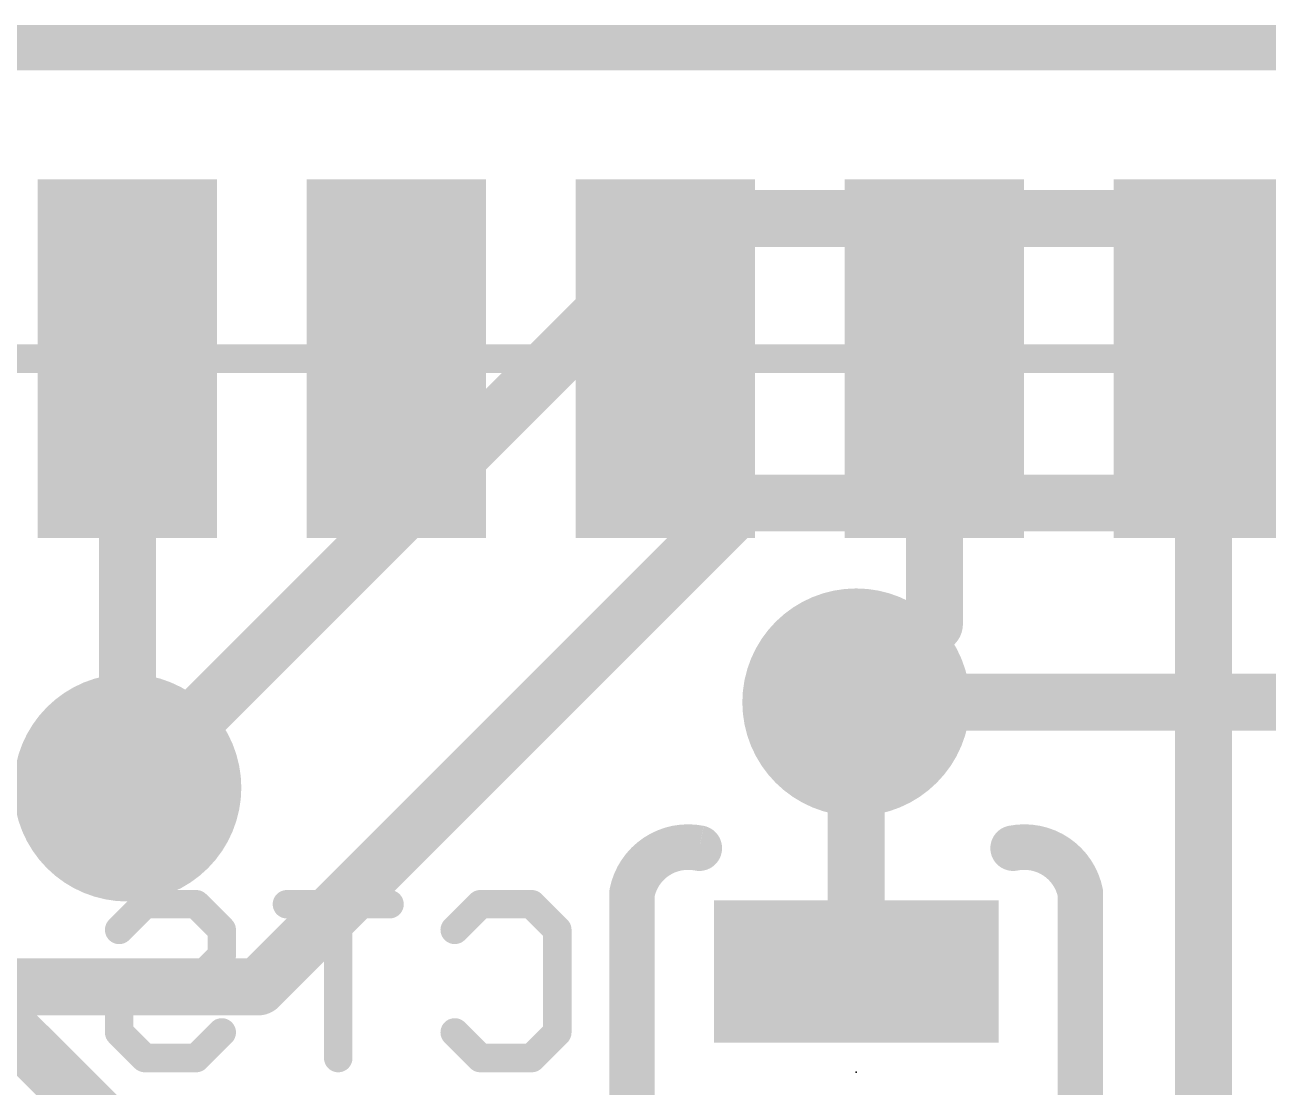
# Model space of a CAD drawing. Extents: x -0.1 to 42, y -11.4 to 16.1.
# Drawn here: x 15.34 to 20.89, y 11.36 to 16.1 of the extents above; entities that cross this region are included whole.
import ezdxf

# ---------------------------------------------------------------- set-up
doc = ezdxf.new("R2010")
doc.units = 0
for name, color, linetype in [('1', 12, 'CONTINUOUS'), ('16', 132, 'CONTINUOUS'), ('18', 110, 'CONTINUOUS'), ('20', 53, 'CONTINUOUS'), ('22', 40, 'CONTINUOUS'), ('24', 53, 'CONTINUOUS'), ('51', 53, 'CONTINUOUS')]:
    doc.layers.add(name, color=color, linetype=linetype)

# ---------------------------------------------------------------- blocks, each defined once
blk = doc.blocks.new('RECT')
blk.add_solid([(-0.5, -0.5), (0.5, -0.5), (-0.5, 0.5), (0.5, 0.5)])
blk = doc.blocks.new('ROUNDV')
at = {"const_width": 0.5}
blk.add_lwpolyline([(0, -0.25, 1), (0, 0.25, 1), (0, -0.25)], format="xyb", dxfattribs=at)

msp = doc.modelspace()

# ---------------------------------------------------------------- linework, layer by layer
at = {"layer": '1'}
for points, const_width in [([(41.91, 16.002), (6.731, 16.002)], 0.2032), ([(15.799, 14.614), (15.799, 12.7)], 0.254), ([(19.399, 13.43), (19.399, 14.614)], 0.254), ([(20.599, 10.16), (20.599, 14.614)], 0.254), ([(13.4, 13.5), (23.979, 2.921)], 0.254), ([(19.05, 13.081), (19.399, 13.43)], 0.254)]:
    msp.add_lwpolyline(points, dxfattribs=dict(at, const_width=const_width))
at = {"layer": '1', "const_width": 0.127}
for points in [[(15.8625, 14.614, 1), (15.7355, 14.614)], [(19.4625, 14.614, 1), (19.3355, 14.614)], [(20.6625, 14.614, 1), (20.5355, 14.614)], [(19.4439, 13.3851, 1), (19.3541, 13.4749)], [(19.3355, 13.43, 1), (19.4625, 13.43)], [(19.0051, 13.1259, 1), (19.0949, 13.0361)], [(15.7355, 12.7, 1), (15.8625, 12.7)]]:
    msp.add_lwpolyline(points, format="xyb", dxfattribs=at)
at = {"layer": '16'}
for points, const_width in [([(41.91, 16.002), (6.731, 16.002)], 0.2032), ([(15.799, 12.7), (18.339, 15.24)], 0.254), ([(36.437, 15.24), (18.339, 15.24)], 0.254), ([(16.383, 11.811), (18.542, 13.97)], 0.254), ([(18.542, 13.97), (27.051, 13.97)], 0.254), ([(19.05, 11.88), (19.05, 13.081)], 0.254), ([(19.05, 13.081), (25.146, 13.081)], 0.254), ([(12.192, 11.811), (16.383, 11.811)], 0.254)]:
    msp.add_lwpolyline(points, dxfattribs=dict(at, const_width=const_width))
at = {"layer": '16', "const_width": 0.127}
for points in [[(18.339, 15.3035, 1), (18.339, 15.1765)], [(18.3839, 15.1951, 1), (18.2941, 15.2849)], [(18.542, 14.0335, 1), (18.542, 13.9065)], [(18.5869, 13.9251, 1), (18.4971, 14.0149)], [(19.1135, 13.081, 1), (18.9865, 13.081)], [(19.05, 13.1445, 1), (19.05, 13.0175)], [(15.7541, 12.7449, 1), (15.8439, 12.6551)], [(16.383, 11.7475, 1), (16.383, 11.8745)], [(18.9865, 11.88, 1), (19.1135, 11.88)], [(16.3381, 11.8559, 1), (16.4279, 11.7661)]]:
    msp.add_lwpolyline(points, format="xyb", dxfattribs=at)
at = {"layer": '20', "const_width": 0.2032}
msp.add_lwpolyline([(41.91, 16.002), (0, 16.002)], dxfattribs=at)
at = {"layer": '22'}
for points, const_width in [([(18.35, 12.43, 0.4142), (18.05, 12.23)], 0.2032), ([(20.05, 12.23, 0.4142), (19.75, 12.43)], 0.2032), ([(18.34, 12.3802, 1), (18.36, 12.4798)], 0.1016), ([(19.74, 12.4798, 1), (19.76, 12.3802)], 0.1016), ([(18.1008, 12.23, 1), (17.9992, 12.23)], 0.1016), ([(20.1008, 12.23, 1), (19.9992, 12.23)], 0.1016), ([(18.0002, 12.24, 1), (18.0998, 12.22)], 0.1016), ([(20.0002, 12.22, 1), (20.0998, 12.24)], 0.1016), ([(15.8765, 12.2116, 1), (15.8765, 12.1481)], 0.0635), ([(15.8989, 12.1574, 1), (15.854, 12.2023)], 0.0635), ([(16.1277, 12.2023, 1), (16.0828, 12.1574)], 0.0635), ([(16.1053, 12.1481, 1), (16.1053, 12.2116)], 0.0635), ([(16.5105, 12.2116, 1), (16.5105, 12.1481)], 0.0635), ([(16.771, 12.1799, 1), (16.7075, 12.1799)], 0.0635), ([(16.9681, 12.1481, 1), (16.9681, 12.2116)], 0.0635), ([(17.3733, 12.2116, 1), (17.3733, 12.1481)], 0.0635), ([(17.3958, 12.1574, 1), (17.3509, 12.2023)], 0.0635), ([(17.6246, 12.2023, 1), (17.5797, 12.1574)], 0.0635), ([(17.6021, 12.1481, 1), (17.6021, 12.2116)], 0.0635), ([(15.7396, 12.0879, 1), (15.7845, 12.043)], 0.0635), ([(16.2514, 12.0655, 1), (16.1879, 12.0655)], 0.0635), ([(16.1972, 12.043, 1), (16.2421, 12.0879)], 0.0635), ([(17.2365, 12.0879, 1), (17.2814, 12.043)], 0.0635), ([(17.7482, 12.0655, 1), (17.6848, 12.0655)], 0.0635), ([(17.694, 12.043, 1), (17.739, 12.0879)], 0.0635), ([(16.1879, 11.9511, 1), (16.2514, 11.9511)], 0.0635), ([(16.2421, 11.9286, 1), (16.1972, 11.9735)], 0.0635), ([(15.8765, 11.8684, 1), (15.8765, 11.8049)], 0.0635), ([(15.8989, 11.8142, 1), (15.854, 11.8591)], 0.0635), ([(16.0828, 11.8591, 1), (16.1277, 11.8142)], 0.0635), ([(16.1053, 11.8049, 1), (16.1053, 11.8684)], 0.0635), ([(15.7938, 11.7223, 1), (15.7303, 11.7223)], 0.0635), ([(15.7396, 11.7447, 1), (15.7845, 11.6998)], 0.0635), ([(15.7845, 11.6303, 1), (15.7396, 11.5854)], 0.0635), ([(16.2421, 11.5854, 1), (16.1972, 11.6303)], 0.0635), ([(17.2814, 11.6303, 1), (17.2365, 11.5854)], 0.0635), ([(17.739, 11.5854, 1), (17.694, 11.6303)], 0.0635), ([(15.7303, 11.6079, 1), (15.7938, 11.6079)], 0.0635), ([(17.6848, 11.6079, 1), (17.7482, 11.6079)], 0.0635), ([(15.8765, 11.5253, 1), (15.8765, 11.4618)], 0.0635), ([(15.854, 11.471, 1), (15.8989, 11.516)], 0.0635), ([(16.0828, 11.516, 1), (16.1277, 11.471)], 0.0635), ([(16.1053, 11.4618, 1), (16.1053, 11.5253)], 0.0635), ([(17.3733, 11.5253, 1), (17.3733, 11.4618)], 0.0635), ([(17.3509, 11.471, 1), (17.3958, 11.516)], 0.0635), ([(17.5797, 11.516, 1), (17.6246, 11.471)], 0.0635), ([(17.6021, 11.4618, 1), (17.6021, 11.5253)], 0.0635), ([(16.7075, 11.4935, 1), (16.771, 11.4935)], 0.0635)]:
    msp.add_lwpolyline(points, format="xyb", dxfattribs=dict(at, const_width=const_width))
for points, const_width in [([(18.05, 12.23), (18.05, 10.63)], 0.2032), ([(20.05, 10.63), (20.05, 12.23)], 0.2032), ([(15.7621, 12.0655), (15.8765, 12.1799)], 0.127), ([(15.8765, 12.1799), (16.1053, 12.1799)], 0.127), ([(16.1053, 12.1799), (16.2197, 12.0655)], 0.127), ([(16.9681, 12.1799), (16.5105, 12.1799)], 0.127), ([(16.7393, 11.4935), (16.7393, 12.1799)], 0.127), ([(17.2589, 12.0655), (17.3733, 12.1799)], 0.127), ([(17.3733, 12.1799), (17.6021, 12.1799)], 0.127), ([(17.6021, 12.1799), (17.7165, 12.0655)], 0.127), ([(16.2197, 12.0655), (16.2197, 11.9511)], 0.127), ([(17.7165, 12.0655), (17.7165, 11.6079)], 0.127), ([(16.2197, 11.9511), (16.1053, 11.8367)], 0.127), ([(15.8765, 11.8367), (15.7621, 11.7223)], 0.127), ([(16.1053, 11.8367), (15.8765, 11.8367)], 0.127), ([(15.7621, 11.7223), (15.7621, 11.6079)], 0.127), ([(15.7621, 11.6079), (15.8765, 11.4935)], 0.127), ([(16.1053, 11.4935), (16.2197, 11.6079)], 0.127), ([(17.3733, 11.4935), (17.2589, 11.6079)], 0.127), ([(17.7165, 11.6079), (17.6021, 11.4935)], 0.127), ([(15.8765, 11.4935), (16.1053, 11.4935)], 0.127), ([(17.6021, 11.4935), (17.3733, 11.4935)], 0.127)]:
    msp.add_lwpolyline(points, dxfattribs=dict(at, const_width=const_width))
at = {"layer": '24'}
msp.add_point((19.05, 11.43), dxfattribs=at)
at = {"layer": '51', "const_width": 0.127}
msp.add_lwpolyline([(25.799, 14.614), (-0.001, 14.614)], dxfattribs=at)

# ---------------------------------------------------------------- block references
at = {"layer": '1', "xscale": 0.8, "yscale": 1.6}
for p in [(15.799, 14.614), (16.999, 14.614), (18.199, 14.614), (19.399, 14.614), (20.599, 14.614)]:
    msp.add_blockref('RECT', p, dxfattribs=at)
at = {"layer": '16', "xscale": 0.635, "yscale": 1.27, "rotation": 90}
msp.add_blockref('RECT', (19.05, 11.88), dxfattribs=at)
at = {"layer": '18', "xscale": 1.016, "yscale": 1.016}
for p in [(19.05, 13.081), (19.05, 13.081), (15.799, 12.7), (15.799, 12.7)]:
    msp.add_blockref('ROUNDV', p, dxfattribs=at)

doc.saveas('drawing.dxf')
